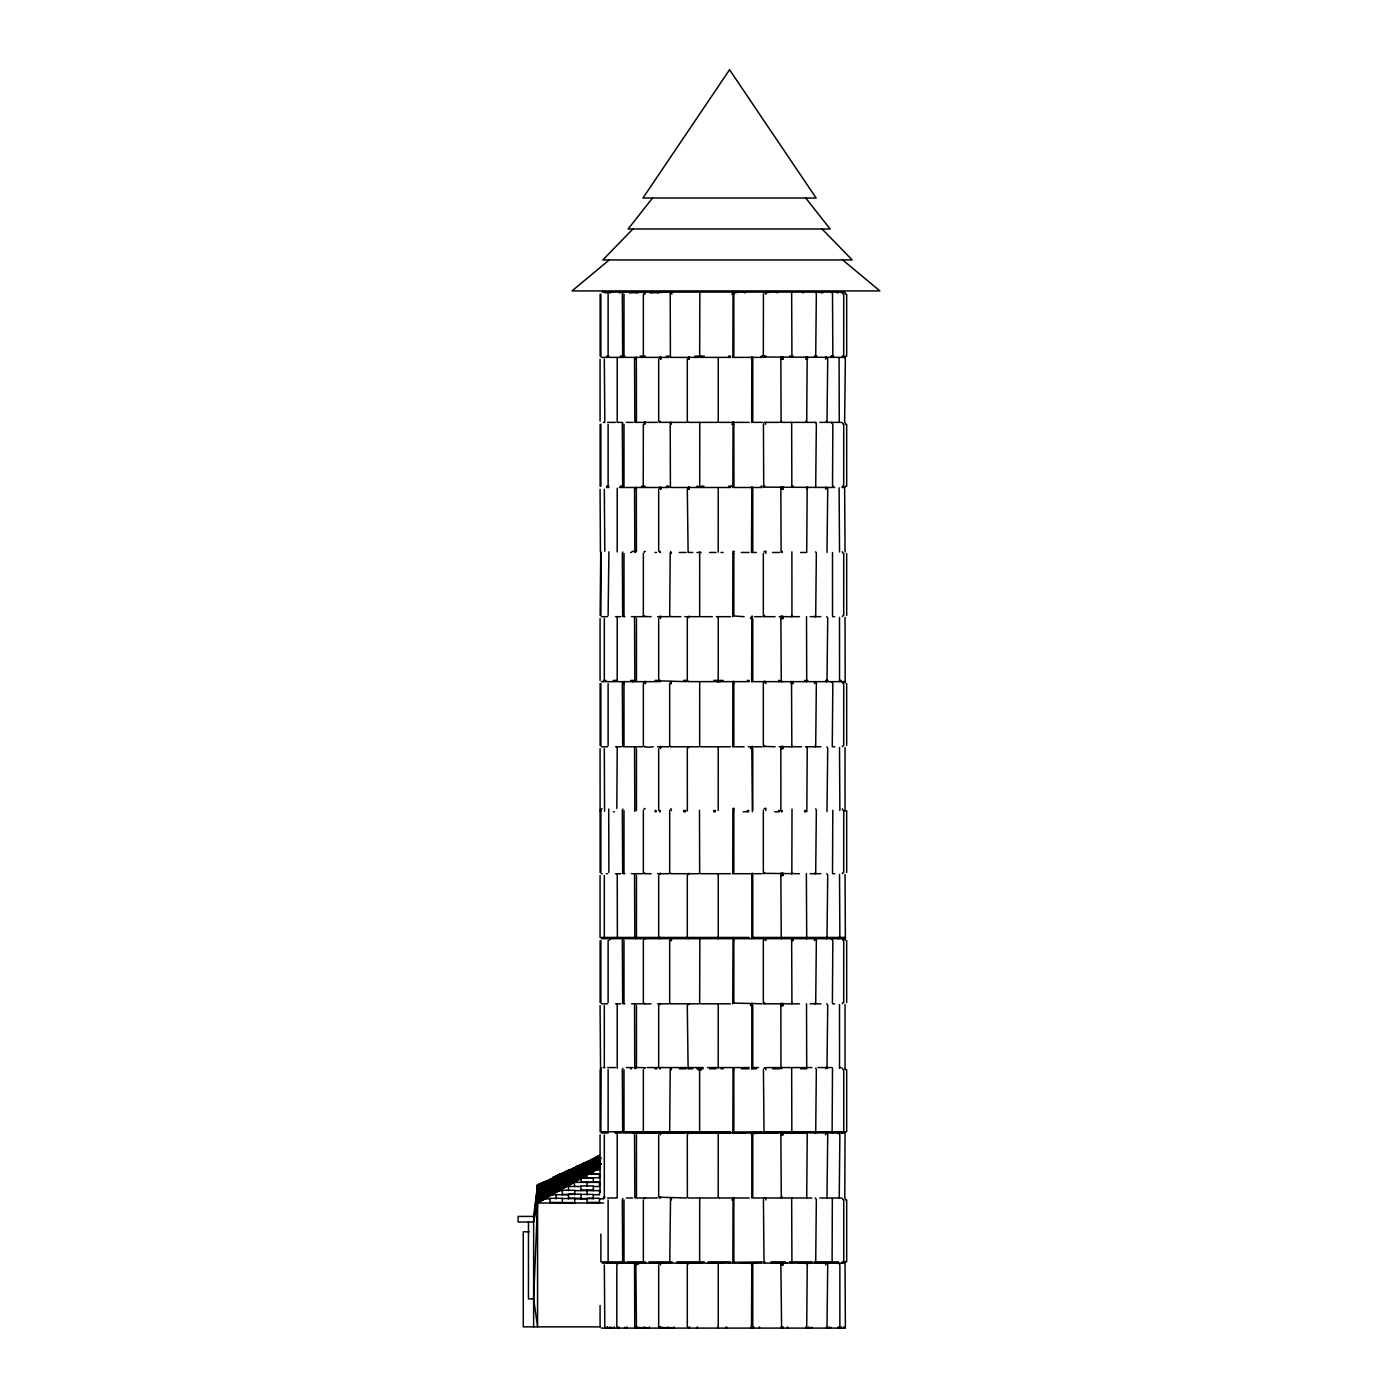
<?xml version="1.0" encoding="UTF-8"?>
<svg xmlns="http://www.w3.org/2000/svg" width="1398" height="1398" viewBox="0 0 1398 1398"><rect width="100%" height="100%" fill="white"/><g stroke="black" fill="none" stroke-linecap="round" stroke-linejoin="round"><path stroke-width="1.5" d="M581.393 1175.858C563.01 1184.089 582.512 1180.244 581.393 1176.854L588.715 1173.237M582.686 1166.963C586.356 1180.803 546.111 1187.409 581.131 1173.272C581.795 1172.433 571.869 1175.875 574.036 1180.698M533.634 1326.859L533.634 1216.417L537.566 1202.996L588.96 1167.907L588.715 1170.58L581.131 1174.285L581.393 1178.252L587.108 1178.252L587.108 1174.687L588.715 1173.778L599.497 1173.778L599.497 1177.902M599.497 1174.128L588.715 1174.128L588.436 1171.681L599.602 1166.351L595.95 1168.169M588.436 1170.021L588.715 1171.227L581.131 1174.635L581.393 1175.508M580.921 1186.5L566.784 1186.5L566.784 1183.547L588.715 1172.555L588.436 1169.672L595.74 1165.373M595.95 1168.833L596.02 1170.004L588.715 1173.569M589.222 1167.068L596.212 1162.42L595.95 1165.478L599.672 1163.783M596.02 1168.606L596.02 1167.26L588.715 1170.877M596.02 1166.596L596.02 1165.6M588.436 1168.99L596.02 1165.25L595.95 1163.992L588.96 1167.907L595.95 1163.992M765.405 424.31L765.947 422.213M782.863 1264.928L782.863 1262.831A2.08 2.08 0 0 0 781.395 1263.443M782.863 1134.809L782.863 1132.73A2.08 2.08 0 0 0 781.395 1133.324M782.863 1005.634L782.863 1003.537A2.08 2.08 0 0 0 781.395 1004.148M782.863 875.515L782.863 873.418M782.863 748.594L782.863 746.497A2.08 2.08 0 0 0 781.395 747.109M782.863 618.493L782.863 616.396A2.08 2.08 0 0 0 781.395 616.99M782.863 489.3L783.002 487.203M782.863 359.199L783.002 357.084M732.867 745.868L733.041 746.777L744.138 746.777M732.867 872.789L733.041 873.715L762.137 873.715M732.867 1132.083L762.137 1131.768M732.867 615.906L744.138 616.675M732.867 1003.048L762.137 1003.816M732.867 1262.342L762.137 1261.87M699.489 810.263L699.664 873.61M718.24 357.521L718.24 422.266M718.24 487.622L718.222 552.227M718.24 873.698L718.24 938.687L718.222 937.621M718.24 616.658L718.24 681.665M718.24 1003.799L718.222 1068.544M718.24 1263.11L718.24 1328.1L718.222 1326.859M552.437 1188.615L544.696 1193.822L552.367 1190.082M544.766 1191.673L544.993 1193.298L537.566 1196.915L552.49 1187.898L552.227 1186.972M545.063 1190.799L544.818 1189.156L545.08 1190.082M545.115 1188.65L544.87 1187.374L552.734 1183.529M545.01 1182.009L537.286 1185.032L537.566 1186.308L552.979 1179.161L552.769 1177.518L560.528 1173.743L553.049 1178.077M545.29 1182.184L544.94 1184.525L552.594 1180.821L552.647 1179.702M537.286 1185.032L545.307 1181.31M718.24 746.654L718.222 810.525M718.24 1132.782L718.222 1197.736L719.376 1197.981M537.112 1198.103L537.566 1185.242L599.497 1155.762L591.459 1160.462M603.621 1202.996L537.566 1202.996L533.634 1222.009L518.099 1222.009L518.099 1216.417L533.634 1216.417L537.566 1185.242L537.566 1326.859L533.634 1298.899L537.566 1202.996L599.497 1168.029M807.188 357.102L806.716 422.266M807.188 487.203L806.716 552.385M806.192 746.567L807.24 748.594L806.821 811.609M806.192 1132.782L807.24 1134.809L806.716 1197.894M806.192 1262.901L807.24 1264.928L806.716 1328.013M815.646 808.865L816.205 809.722A1.887 1.415 -90 0 1 816.345 810.525L815.698 873.61M815.244 938.705L816.205 939.84A1.887 1.415 -90 0 1 816.345 940.644L815.698 1003.729M591.913 1172.31L559.584 1187.269L559.357 1186.343C560.546 1188.51 551.022 1193.543 552.088 1189.523L552.332 1190.449L552.874 1181.013L560.511 1177.326L560.283 1176.347M552.594 1186.081L552.367 1184.788L560.109 1181.712M552.385 1184.421L544.853 1188.09M560.441 1178.025L552.525 1181.887L552.437 1183.337L560.388 1178.759M552.717 1178.601L552.926 1180.262L575.819 1168.99M568.532 1194.748L552.175 1194.748L552.053 1190.257M552.769 1177.518L552.839 1180.506L544.975 1183.791M751.809 1197.23L751.809 1134.005M608.13 1069.557L608.113 1131.768M826.987 1197.894L827.721 1134.809A1.887 1.59 -90 0 0 827.564 1134.005L826.48 1132.869M845.58 356.141L845.039 357.119M845.58 486.242L845.039 487.238M845.58 1131.768L845.039 1132.747M845.58 1261.87L845.178 1262.744M843.204 356.141L842.295 357.276M832.509 552.455L832.526 616.186M831.88 681.944L832.841 683.605L832.264 746.532M843.204 615.435L842.295 616.588M843.204 745.553L842.295 746.689M843.204 872.474L842.295 873.61M843.204 1002.576L842.295 1003.729M843.204 1131.768L842.295 1132.904M843.204 1261.87L842.295 1263.023M844.392 357.521L845.371 359.199L844.619 422.196M845.056 551.983L844.637 487.815M845.056 811.294L845.039 747.546M839.097 357.696L839.254 422.109M839.534 551.983L839.097 487.815M838.573 1263.11L839.866 1264.928L839.866 1326.859L838.905 1328.013M566.644 1182.096L566.854 1183.04L559.654 1186.535L559.532 1184.49L566.889 1180.209M559.847 1182.498L559.899 1183.931L552.507 1187.531M560.004 1182.83L559.829 1181.153M560.528 1173.743L560.249 1176.766L552.612 1180.454L552.857 1181.38L537.286 1187.863L545.22 1184.718L544.87 1198.872L549.956 1198.872M552.734 1178.252L568.217 1170.371L560.493 1174.128L560.318 1175.963M560.755 1174.67L562.346 1173.202M534.088 1217.693L537.566 1185.242M750.429 618.493L751.809 616.535M750.429 748.594L751.809 746.654M750.429 1005.634L751.809 1003.677M751.163 1133.761L751.809 1132.869M780.8 359.199L781.29 358.133M780.8 489.3L781.29 488.251M780.8 618.493L781.866 617.007M780.8 748.594L782.216 746.934M780.8 875.515L781.866 874.03M780.8 1005.634L781.866 1004.148M780.8 1264.928L781.552 1263.652M669.712 810.263L669.677 872.474L670.638 873.453M566.837 1180.611L567.378 1179.248M582.791 1168.221L574.962 1172.031C576.448 1175.561 565.963 1180.856 567.466 1176.033L575.294 1172.206L575.172 1170.895L575.364 1171.821M567.833 1175.84L567.658 1174.53L575.574 1170.685L575.714 1168.763L583.228 1165.46M568.025 1174.337L568.217 1170.371M566.784 1183.547L568.182 1173.184L560.546 1176.906L559.48 1190.624L562.346 1190.624M589.135 1166.229L574.368 1175.159L581.725 1170.877L581.795 1172.24L544.801 1190.24L545.045 1191.882L537.514 1195.395L552.123 1188.789M583.98 1163.398L575.959 1166.596L575.941 1168.711M567.099 1179.667L574.438 1176.871L575.085 1173.376L582.582 1169.008M751.809 1262.988L756.895 1262.813M699.629 1068.334L699.629 1132.834M845.423 357.381L764.147 357.014M831.758 487.483L764.147 487.133M775.069 746.777L764.147 746.427M799.481 873.715L764.147 873.348M764.147 1132.642L831.758 1133.009M582.616 1167.278L582.809 1166.491C609.423 1153.315 562.94 1179.755 590.218 1162.891M583.578 1164.988L583.7 1162.839M582.092 1171.035L582.232 1170.143M587.108 1162.874L584.049 1162.874L583.158 1166.718L575.592 1170.231M751.809 874.711L751.792 938.687M699.682 551.826L699.664 616.588M699.682 681.944L699.664 746.689M751.809 357.241L751.495 359.199M751.809 487.36L751.495 489.3M763.43 293.929L763.325 356.141L765.265 357.119M763.43 424.031L763.727 486.731M763.43 1069.557L764.024 1132.38M763.43 1199.659L764.024 1262.499M731.766 294.209L733.024 293.143M731.766 424.31L733.024 423.262M731.766 1199.938L733.024 1198.89M589.012 1166.631L589.292 1165.792C600.511 1160.952 598.956 1158.138 589.834 1165.495M589.554 1164.936L596.963 1160.637M590.742 1162.682L591.197 1161.301M591.197 1159.903L599.218 1155.307L599.13 1156.74M588.715 1170.213L590.638 1161.581M582.966 1167.522L575.452 1171.017L582.914 1167.4L583.316 1165.058L591.057 1161.721L591.791 1159.431L593.311 1159.431M699.716 1198.121L699.629 1262.953M751.809 1004.83L751.792 1068.788M782.024 1067.565L781.657 1068.439M782.688 1328.083L781.29 1326.859L781.657 1327.733M733.041 422.371L732.867 487.483L762.137 487.483M733.041 681.665L734.037 681.508M733.041 1067.88L732.867 1133.009L762.137 1133.009M568.549 1170.248L568.182 1172.695L598.746 1157.631M596.02 1164.097L599.008 1155.814M726.995 1327.331L726.121 1328.083L725.981 1326.859M699.839 292.165L699.664 357.276M699.786 422.371L699.699 487.448M699.839 938.617L699.664 1003.729M601.157 552.455L600.878 615.435M601.157 1068.771L600.878 1131.768M792.561 940.644L793.033 938.705M609.318 940.103L610.192 939.159M764.129 357.206L764.566 356.141M764.129 487.325L764.566 486.242M764.129 746.619L764.566 745.553M764.129 873.54L764.566 872.474M733.041 292.252L732.867 357.381L762.137 357.381M733.041 938.705L732.744 1003.799M733.041 1197.999L732.867 1263.11L762.137 1263.11M845.178 681.036L845.039 617.427M688.41 357.364L689.511 357.084M688.41 487.483L688.707 489.3M688.41 873.698L689.511 873.418M688.218 1003.799L689.511 1003.519M688.41 1132.992L713.801 1132.712M688.218 1263.11L701.656 1262.813M600.721 552.018L600.126 615.435M600.546 809.25L600.424 811.417M601.157 1068.002L600.126 1069.837L600.126 1131.768M729.441 69.9L642.958 198.027L816.135 198.027L729.669 69.9M617.234 358.133L617.2 421.881M617.234 488.251L617.2 551.983M617.234 617.427L617.2 681.176M617.234 747.546L616.815 808.394M617.234 874.466L617.374 938.338M617.234 1004.585L617.2 1068.317M617.234 1133.761L617.2 1197.509M781.604 1327.943L780.853 1262.831L787.231 1262.813M832.526 487.011L832.841 424.31L831.024 422.283M832.526 873.226L832.806 810.263M652.516 198.027L628.139 228.992L830.132 228.992L805.755 198.027M657.637 292.916L658.895 292.112M831.111 1327.331L829.765 1328.065M845.056 1068.317L845.039 1004.585M839.534 681.176L839.516 617.427M839.534 1068.317L839.516 1004.585M762.434 422.371L751.792 422.353M779.542 681.665L751.792 681.647M644.478 294.209L645.404 293.667M644.478 424.31L645.404 423.769M608.707 809.04L608.881 872.474M670.76 551.563L671.477 553.503M688.498 616.518L689.511 616.378M670.219 293.143L670.393 357.014M670.219 423.262L670.393 487.133M670.219 552.455L669.677 615.435L670.638 616.413M670.219 1068.771L669.677 1131.768L670.9 1132.834M632.91 228.992L602.818 259.958L852.186 259.958L822.094 228.992M832.404 1003.449L832.841 940.644L831.024 938.617M791.932 357.276L791.652 292.252M791.932 616.588L791.897 551.826M791.932 1003.729L791.652 938.705M791.932 1263.023L791.652 1197.999M608.916 551.826L608.113 615.435M781.29 1133.761L782.216 1133.149M609.196 259.958L572.027 290.924L879.901 290.924L842.732 259.958M670.516 1198.663L669.764 1262.202L670.673 1263.11L698.511 1263.11M670.883 808.498L671.477 810.525M670.883 1067.792L671.477 1069.837M806.716 681.56L806.524 616.658M806.716 938.6L806.366 873.575M806.716 1068.701L806.524 1003.799M844.794 1197.736L845.039 1133.761M609.912 292.916L611.695 292.165M839.254 1197.736L839.866 1134.809L837.944 1132.782M826.987 811.679L827.721 748.594A1.887 1.59 -90 0 0 827.564 747.79L826.934 746.934M601.909 808.708L600.878 810.525L600.878 872.474M688.34 357.696L687.292 359.199L687.292 421.13L688.253 422.353M688.34 487.815L687.292 489.3L688.113 552.227M812.186 1327.331L809.215 1328.083M791.845 487.448L791.652 422.371M781.447 552.437L782.024 551.231L782.076 552.472M791.845 746.742L791.53 681.577M781.447 811.731L782.024 810.525L782.076 811.766M791.845 873.663L792.002 809.04M590.498 1167.767L598.886 1162.192L596.02 1162.891M791.845 1132.957L791.652 1067.88M636.37 292.916L638.869 292.112M670.516 292.916L673.242 292.112M618.073 1263.25L616.815 1264.928L616.815 1326.859L618.231 1328.065M815.698 357.276L816.345 294.209A1.887 1.415 -90 0 0 816.205 293.405L815.244 292.252M815.698 487.395L816.345 424.31A1.887 1.415 -90 0 0 816.205 423.507L815.244 422.371M815.698 616.588L816.345 553.503A1.887 1.415 -90 0 0 816.205 552.699L815.646 551.826M815.698 746.689L816.345 683.605A1.887 1.415 -90 0 0 816.205 682.801L815.244 681.665M815.698 1132.904L816.345 1069.837A1.887 1.415 -90 0 0 816.205 1069.016L815.646 1068.159M815.698 1263.023L816.345 1199.938A1.887 1.415 -90 0 0 816.205 1199.135L815.244 1197.999M619.349 292.916L622.145 292.112M832.107 1132.834L832.509 1068.771M832.107 1262.953L832.334 1198.663M671.11 292.095L671.879 294.209M671.005 422.231L671.477 424.31M671.879 681.508L670.656 681.787L671.477 683.605M577.304 1180.559L559.48 1190.065M671.11 1197.841L671.477 1199.938M775.069 616.675L763.902 616.675L764.566 615.435M799.481 1003.816L763.902 1003.816L764.566 1002.576M831.758 1263.11L763.902 1263.11L764.566 1261.87M688.218 357.364L688.707 359.199M688.218 487.483L689.511 487.203M688.69 616.815L687.292 618.493L687.292 680.424L688.602 681.56M688.218 746.777L689.231 746.497M688.69 746.934L687.292 748.594L687.362 810.857M688.69 873.855L687.292 875.515L687.292 937.446L688.375 938.652M688.69 1003.956L687.292 1005.634L688.113 1068.544M688.69 1133.149L687.292 1134.809L687.362 1197.072L688.48 1197.981L717.122 1197.981M688.69 1263.25L687.292 1264.928L687.292 1326.859L689.144 1328.083M826.987 422.266L827.721 359.199A1.887 1.59 -90 0 0 827.564 358.377L826.48 357.241M826.987 552.385L827.721 489.3A1.887 1.59 -90 0 0 827.564 488.496L826.48 487.36M826.987 681.56L827.721 618.493A1.887 1.59 -90 0 0 827.564 617.689L826.707 616.658M826.987 938.6L827.721 875.515A1.887 1.59 -90 0 0 827.564 874.711L826.707 873.698M826.987 1068.701L827.721 1005.634A1.887 1.59 -90 0 0 827.564 1004.83L826.707 1003.799M826.987 1328.013L827.721 1264.928A1.887 1.59 -90 0 0 827.564 1264.124L826.48 1262.988M543.315 1199.746L537.566 1202.577M596.02 1164.254L599.672 1162.437M595.95 1164.814L599.672 1163.119M588.715 1169.217L581.69 1172.642M601.21 1164.324L595.74 1167.05L601.21 1163.695M599.672 1164.447L595.74 1165.705M599.672 1165.792L581.219 1172.887M574.089 1178.794L581.393 1175.176M596.02 1168.938L599.672 1167.138L588.715 1172.905L595.74 1168.728M596.02 1169.619L599.759 1167.749M559.2 1188.178L559.48 1189.051L551.895 1193.473L559.48 1189.733L559.2 1188.178L581.131 1177.308M573.827 1180.262L566.732 1184.316M559.2 1188.842L566.784 1185.102M574.089 1181.817L566.784 1185.434C567.291 1183.896 561.979 1189.593 559.48 1189.401M566.784 1186.098L572.446 1183.302M552.175 1193.682L544.888 1197.247M552.175 1194.346L544.87 1197.964M544.87 1198.313L537.566 1201.878M544.87 1198.645L548.103 1197.038M568.549 1170.545L573.18 1168.291M537.286 1185.749L553.031 1178.427M575.819 1167.382L583.787 1164.185M591.406 1160.34L599.06 1156.618L583.403 1164.045M553.014 1178.811L560.72 1175.071M568.287 1171.943L583.316 1164.447M598.466 1157.072L583.595 1163.293M537.286 1187.863L575.749 1167.767M545.255 1183.984L537.286 1187.164M547.107 1183.302L550.934 1181.432M590.917 1162.14L598.099 1157.963M567.763 1173.796L575.312 1170.126M544.905 1185.941L545.168 1186.85L537.566 1190.554L537.286 1189.279L545.203 1185.417M597.785 1159.903L600.843 1158.418M537.286 1189.995L560.039 1178.933M567.553 1175.281L575.032 1171.646M597.418 1160.759L600.563 1159.239M545.185 1186.5L552.769 1182.795M560.353 1179.126L567.605 1174.897M582.686 1168.606L589.694 1164.517M600.284 1160.06L596.789 1161.074M567.78 1176.207L560.004 1179.3M582.127 1169.27L574.805 1172.817L574.997 1173.778M552.402 1184.071L552.647 1184.98L537.566 1191.97L545.098 1187.461M574.735 1173.237L567.466 1176.033M589.694 1165.915L582.215 1168.868M596.684 1162.524L599.829 1160.987M560.214 1180.611L567.413 1176.417M537.514 1191.847L545.08 1188.178M567.256 1177.553L574.595 1173.988M552.664 1184.63L567.571 1177.728L567.361 1176.819M582.284 1170.248L596.055 1163.748M545.08 1190.432L537.286 1193.525L545.115 1188.999M552.315 1185.521L559.759 1181.904M582.04 1170.912L589.152 1167.592M545.098 1189.366L552.612 1185.714L552.367 1184.788M567.466 1178.497L559.794 1181.537M545.098 1189.715L537.286 1192.826M552.542 1185.958L574.718 1175.316M588.873 1168.431L581.62 1171.279M537.286 1193.525L544.801 1189.873M574.578 1176.102L552.507 1186.325M537.514 1195.395L552.525 1187.164M552.402 1188.16L559.777 1184.578M552.472 1188.265L567.064 1181.52M574.141 1178.427L567.011 1181.904L566.784 1180.96L566.592 1182.481L559.392 1185.976M552.07 1189.89L559.689 1186.168L559.462 1185.242M566.906 1182.656L588.715 1171.891L588.436 1171M552.28 1191.533L544.958 1195.098L544.696 1194.189C546.024 1196.373 536.832 1200.865 537.286 1197.771L544.975 1194.014M552.018 1190.624L559.619 1186.902M552.315 1190.816L544.975 1194.381L544.713 1193.473M537.286 1198.488L544.958 1194.731M559.515 1188.02L561.559 1187.024M552.262 1191.9L559.584 1188.335M544.94 1195.814L552.227 1192.267M537.566 1199.746L544.923 1196.164M552.21 1192.634L555.653 1190.956M544.905 1196.531L552.193 1193.001M537.566 1200.463L544.905 1196.88M537.566 1201.162L544.888 1197.614M567.85 1173.079L575.714 1169.969M567.972 1173.306L575.557 1169.619M590.568 1162.35L583.263 1166.316L590.69 1162.577M598.117 1159.117L601.105 1157.666M560.476 1177.693L567.815 1173.446M597.925 1159.554L590.55 1162.996M560.353 1178.322L567.92 1174.652L560.388 1177.92M597.558 1160.445L590.061 1163.398M607.693 292.916L611.048 292.112M605.159 292.916L608.672 292.112M671.285 681.944L669.677 683.605L669.677 745.553L670.638 746.532M842.295 487.395L843.204 486.242L842.295 486.242M838.905 938.6L839.866 937.446L839.516 874.466M781.377 422.353L781.29 421.13L781.29 422.371L815.873 422.371M781.377 681.647L781.29 680.424L781.29 681.665L839.062 681.665M781.377 1068.788L781.29 1067.565L811.854 1067.565M671.722 938.827L669.677 940.644L669.677 1002.576L670.638 1003.554M765.056 292.916L770.473 292.112M831.758 357.329L832.841 356.141L832.509 293.143M844.252 938.652L845.371 937.446L845.039 874.466M844.252 1328.065L845.371 1326.859L845.039 1263.879M636.614 1264.386L638.869 1263.879M733.705 292.916L739.961 292.112M629.31 292.916L645.492 292.112A2.08 1.748 -90 0 0 644.076 292.916L644.059 292.916A2.114 1.45 -90 0 1 645.212 292.095M650.07 292.916L668.017 292.112M636.265 1132.712L657.13 1132.712M636.457 1326.859L635.828 1262.883L637.803 1262.813M602.189 292.112L844.584 292.095M765.947 294.209L765.405 292.112A2.08 2.062 -90 0 0 763.937 292.706M606.487 356.141L607.536 356.141M607.833 356.141L608.881 356.141M620.223 356.141L623.001 356.141M624.923 356.141L623.421 356.141L623.473 357.381L643.534 357.381M640.162 356.141L643.534 356.141M644.985 356.141L644.635 357.381L669.065 357.381M666.427 356.141L669.065 356.141M694.963 356.141L700.975 356.141M701.237 356.141L704.277 356.141M728.498 356.141L730.525 356.141M761.001 356.141L766.209 356.141M789.503 356.141L793.12 356.141M814.335 356.141L816.834 356.141M831.111 356.141L833.575 356.141M842.295 356.141L843.344 356.141M843.693 356.141L843.745 294.209M641.734 357.084L645.684 357.084M697.602 357.084L701.656 357.084M601.35 357.381L608.881 357.381M609.371 357.381L623.001 357.381M698.511 357.381L670.743 357.381M700.73 357.381L730.525 357.381M780.853 359.199L783.002 359.199M604.81 421.13L604.32 359.199M805.912 421.13L806.401 422.371M603.22 422.371L604.81 422.371M607.623 422.371L615.452 422.371M617.339 422.371L622.093 422.371M626.339 422.371L633.154 422.371M635.443 422.371L657.864 422.371M659.978 422.353L660.118 421.13L659.961 422.353L686.523 422.371M717.122 422.371L688.48 422.371M719.376 422.371L749.171 422.371M766.454 422.371L779.542 422.371M819.892 422.371L839.062 422.371M839.464 422.371L841.107 422.371M606.487 486.242L607.536 486.242M607.833 486.242L608.881 486.242M620.223 486.242L621.306 486.242M621.726 486.242L623.001 486.242M641.577 486.242L643.237 486.242L643.342 424.31M644.985 486.242L644.635 487.483L669.065 487.483M666.427 486.242L667.44 486.242M667.72 486.242L668.803 486.242M696.955 486.242L697.899 486.242M701.534 486.242L702.478 486.242M702.827 486.242L703.893 486.242M728.498 486.242L730.123 486.242M730.403 486.242L733.95 486.242L733.845 424.31M761.001 486.242L762.137 486.242M764.776 486.242L763.902 487.483M791.687 486.242L793.12 486.242M832.631 486.242L833.575 486.242M843.693 486.242L843.745 424.31M697.602 487.203L701.656 487.203M806.366 487.36L807.24 489.3L807.747 487.36M606.487 487.483L608.881 487.483M619.436 487.483L623.001 487.483M623.421 487.483L643.534 487.483M700.975 487.483L670.743 487.483M701.237 487.483L730.525 487.483M832.631 487.483L834.658 487.483M842.295 487.483L843.885 487.483M780.853 489.3L783.002 489.3M604.81 551.231L604.32 489.3M632.071 551.389L636.422 551.389L636.335 487.203L636.265 489.3M732.867 551.563L732.849 551.459A2.097 2.062 -90 0 1 733.723 551.389L734.037 551.389M763.937 552.018A2.08 2.062 -90 0 1 765.405 551.389L765.947 551.389M630.603 552.472L631.546 552.472M635.531 552.472L635.566 551.231M655.015 552.472L656.553 552.472M659.961 552.437L660.206 551.231L660.083 552.472M679.306 552.472L685.999 552.472M692.726 552.472L688.375 552.437M696.92 552.472L701.097 552.472M709.485 552.472L715.968 552.472M720.966 552.472L723.168 552.472M741.289 552.472L749.083 552.472M756.37 552.472L751.495 552.472L751.809 488.496M772.517 552.472L779.542 552.472M800.53 552.472L806.401 552.472M765.947 553.503L765.405 551.406M843.693 615.435L843.745 553.503M752.474 616.378L752.613 616.378A2.097 2.097 0 0 0 751.67 616.535L751.53 616.396M781.272 681.403L780.853 616.396L783.002 616.378M601.35 616.675L607.536 616.675M615.504 616.675L620.922 616.675M624.923 616.675L623.421 616.675L623.473 615.435M631.459 616.675L642.573 616.675M644.635 616.675C646.68 615.435 636.562 616.623 651.136 616.675M657.584 616.675L669.065 616.675M680.861 616.675L670.743 616.675M684.898 616.675L698.511 616.675M700.73 616.675L712.351 616.675M716.388 616.675L730.525 616.675M754.675 616.675L762.137 616.675M779.193 616.675L799.481 616.675M810.089 616.675L820.906 616.675M832.631 616.675L834.658 616.675M780.853 618.493L783.002 618.493M603.429 680.424L606.12 680.424M613.198 680.424L614.386 680.424M614.718 680.424L616.675 680.424M630.603 680.424L634.849 680.424M655.015 680.424L658.458 680.424M659.978 680.424L660.206 681.665L660.048 680.424M683.587 680.424L686.523 680.424M713.662 680.424L723.168 680.424M747.336 680.424L749.171 680.424M778.564 680.424L779.542 680.424M804.636 680.424L807.834 680.424M825.921 680.424L827.913 680.424M839.464 680.424L841.107 680.424M632.071 681.508L636.422 681.508M688.166 681.612L749.171 681.665M716.44 681.508L720.477 681.508M763.588 683.605L763.588 681.525L765.947 681.508M778.581 681.508L782.793 681.508M792.561 683.605L792.841 681.508L792.841 683.605M601.315 681.665L616.675 681.665M617.392 681.665L634.01 681.665M635.443 681.665L658.458 681.665M659.978 681.647L659.349 680.896L686.523 681.665M839.464 681.665L845.475 681.665M765.947 683.605L765.405 681.525A2.08 2.062 -90 0 0 763.937 682.119M843.693 745.553L843.745 683.605M752.474 746.497L752.613 746.497A2.097 2.097 0 0 0 751.67 746.654L751.705 747.318M780.87 810.857L780.853 746.497L783.002 746.497M601.35 746.777L607.536 746.777M615.504 746.777L621.306 746.777M642.573 746.777L623.421 746.777L623.473 745.553M644.635 746.777C642.591 745.309 646.138 748.262 653.285 746.777M657.584 746.777L669.065 746.777M698.511 746.777L670.743 746.777M700.73 746.777L730.525 746.777M748.349 746.777L762.137 746.777M779.193 746.777L801.613 746.777M805.842 746.777L820.906 746.777M832.631 746.777L834.658 746.777M780.853 748.594L783.002 748.594M732.867 808.708L732.867 808.586A2.097 2.062 -90 0 1 733.723 808.428L734.037 808.428M763.937 809.04A2.08 2.062 -90 0 1 765.405 808.428L765.947 808.428M655.015 810.525L656.221 810.525M683.587 810.525L685.736 810.525M713.662 810.525L715.339 810.525M747.336 810.525L748.716 810.525M765.947 810.525L765.405 808.446M778.564 810.525L779.455 810.525M804.636 810.525L805.615 810.525M613.373 811.766L614.386 811.766M655.015 811.766L656.221 811.766M659.961 811.731L660.206 810.525L660.083 811.766M683.587 811.766L685.736 811.766M713.662 811.766L715.339 811.766M743.317 811.766L748.716 811.766M752.351 811.766L751.809 747.79M774.527 811.766L779.455 811.766M804.636 811.766L805.825 811.766M843.693 872.474L843.745 810.525M752.474 873.418L752.613 873.418A2.097 2.097 0 0 0 751.67 873.575L751.617 873.575M783.002 873.418L780.853 873.418A2.08 1.048 89.2 0 1 781.499 873.872L781.499 873.855M601.35 873.715L602.241 873.715M606.365 873.715L607.536 873.715M615.504 873.715L620.922 873.715M624.923 873.715L623.421 873.715L623.473 872.474M631.459 873.715L642.573 873.715M644.635 873.715C646.61 872.492 637.628 873.802 651.136 873.715M657.584 873.715L669.065 873.715M698.511 873.715L670.743 873.715M700.73 873.715L730.525 873.715M810.089 873.715L820.906 873.715M832.631 873.715L834.658 873.715M780.853 875.515L783.002 875.515M601.315 937.446L634.849 937.446M635.443 937.446L658.458 937.446M659.978 937.446L749.171 937.446M751.635 937.446L779.542 937.446M845.493 937.446L781.29 937.446L781.29 938.687L782.024 937.446M601.315 938.687L845.475 938.687M765.947 940.644L765.405 938.547A2.08 2.062 -90 0 0 763.937 939.159M843.693 1002.576L843.745 940.644M752.474 1003.519L752.613 1003.519A2.097 2.097 0 0 0 751.67 1003.677L751.53 1003.537M780.958 1068.037L780.853 1003.537L783.002 1003.519M601.35 1003.816L607.536 1003.816M615.504 1003.816L620.922 1003.816M624.923 1003.816L623.421 1003.816L623.473 1002.576M631.459 1003.816L642.573 1003.816M644.635 1003.816C646.051 1002.401 637.61 1004.393 651.136 1003.816M657.584 1003.816L669.065 1003.816M698.511 1003.816L670.743 1003.816M700.73 1003.816L730.525 1003.816M810.089 1003.816L820.906 1003.816M832.631 1003.816L834.658 1003.816M780.853 1005.634L783.002 1005.634M603.22 1067.565L604.81 1067.565M607.623 1067.565L615.452 1067.565M626.339 1067.565L633.154 1067.565M635.443 1067.565L643.185 1067.565M647.117 1067.565L657.864 1067.565M659.978 1067.565L686.523 1067.565M688.48 1067.565L703.194 1067.565M707.388 1067.565L717.122 1067.565M719.376 1067.565L749.171 1067.565M751.635 1067.565L758.398 1067.565M763.937 1068.334A2.08 2.062 -90 0 1 765.405 1067.723L765.947 1067.723M766.454 1067.565L779.542 1067.565M817.882 1067.565L832.247 1067.565M839.464 1067.565L841.107 1067.565M630.603 1068.806L631.546 1068.806M635.443 1068.806L635.566 1067.565M655.015 1068.806L656.885 1068.806M659.961 1068.754L660.206 1067.565L660.083 1068.788M679.306 1068.806L685.999 1068.806M688.166 1068.754L692.726 1068.806M696.92 1068.806L703.194 1068.806M709.485 1068.806L715.968 1068.806M720.966 1068.806L723.168 1068.806M741.289 1068.806L748.979 1068.806M756.37 1068.806L751.635 1068.806M772.517 1068.806L779.542 1068.806M800.53 1068.806L805.999 1068.806M825.921 1068.806L826.515 1067.565M698.074 1069.837L701.359 1069.837M765.947 1069.837L765.405 1067.74M601.35 1131.768L643.534 1131.768M730.525 1131.768L644.6 1131.768L644.635 1133.009L669.065 1133.009M845.423 1131.768L763.902 1131.768L763.902 1133.009M614.998 1132.712L615.906 1132.73M632.91 1132.73L633.906 1132.73M660.835 1132.712A2.08 1.555 -90 0 0 659.594 1133.533L659.611 1133.533A2.114 1.188 -90 0 1 660.538 1132.712L684.356 1132.73M715.164 1132.73L720.686 1132.73M721.246 1132.712L745.239 1132.712M778.634 1132.712L751.705 1133.533M781.272 1197.736L780.853 1132.73L804.13 1132.712M826.847 1132.712L825.641 1132.712L825.711 1134.809M837.28 1132.712L838.975 1132.712M601.35 1133.009L608.165 1133.009M615.504 1133.009L621.306 1133.009M642.905 1133.009L623.421 1133.009L623.473 1131.768M698.511 1133.009L670.743 1133.009M700.73 1133.009L730.525 1133.009M832.631 1133.009L843.885 1133.009M780.853 1134.809L783.002 1134.809M584.049 1163.119L587.108 1163.119M579.384 1166.561L576.308 1166.561L574.875 1172.433M596.02 1170.004L599.497 1170.004L599.497 1167.47M587.108 1177.902L599.497 1177.675M593.311 1178.13L581.393 1178.13L580.921 1182.376M593.311 1181.799L599.497 1181.799L599.497 1186.5L593.311 1186.5M574.089 1182.254L574.718 1186.5M580.921 1182.254L593.311 1182.254M599.497 1182.376L574.089 1182.376L574.089 1181.153M580.921 1190.048L593.311 1190.048M574.718 1190.624L599.497 1190.624M562.346 1194.399L574.718 1194.399M580.921 1194.399L593.311 1194.399L593.311 1198.872M593.311 1194.748L599.497 1194.748L599.497 1190.048M603.849 1196.758L604.81 1196.758M659.978 1196.758L660.206 1197.981L660.048 1196.758M603.22 1197.981L604.81 1197.981M607.623 1197.981L616.675 1197.981M626.339 1197.981L632.717 1197.981M635.443 1197.981L657.549 1197.981M659.961 1197.946L659.349 1197.23L686.523 1197.981M719.655 1197.981L749.171 1197.981M811.854 1197.981L751.792 1197.981M819.892 1197.981L839.062 1197.981M839.464 1197.981L841.107 1197.981M568.532 1198.296L580.921 1198.296M562.346 1198.523L574.718 1198.523M580.921 1198.523L593.311 1198.523M574.718 1198.872L587.108 1198.872M599.497 1198.872L603.621 1198.872M765.947 1199.938L765.405 1197.841A2.08 2.062 -90 0 0 763.937 1198.453M549.956 1202.42L574.718 1202.647M587.108 1202.42L599.497 1202.42M529.493 1231.795L523.271 1231.795L523.271 1326.859L600.214 1326.859M602.119 1261.87L624.923 1261.87M627.09 1261.87L643.534 1261.87M644.985 1261.87L644.635 1263.11L669.065 1263.11M648.987 1261.87L672.123 1261.87M676.842 1261.87L704.277 1261.87M708.314 1261.87L730.525 1261.87M764.776 1261.87L763.902 1263.11M770.945 1261.87L785.379 1261.87M789.503 1261.87L812.221 1261.87M814.335 1261.87L838.416 1261.87M842.295 1261.87L845.423 1261.87M606.417 1262.831L612.114 1262.813M613.967 1262.831L615.906 1262.813M618.213 1262.831L632.595 1262.813M639.76 1262.813L645.684 1262.813M649.616 1262.813L657.584 1262.813M660.835 1262.813A2.08 1.555 -90 0 0 659.594 1263.652L659.611 1263.652A2.114 1.188 -90 0 1 660.538 1262.813L671.285 1262.813M677.611 1262.813L686.016 1262.813M707.72 1262.813L715.409 1262.813M720.686 1262.831L723.115 1262.813M729.144 1262.813L733.164 1262.813M741.202 1262.813L748.262 1262.813M771.853 1262.813L778.634 1262.813M797.804 1262.813L805.213 1262.831M805.825 1262.813L811.277 1262.813M815.279 1262.813L826.882 1262.831M827.162 1262.813L838.223 1262.813M602.119 1263.11L608.881 1263.11M609.371 1263.11L621.726 1263.11M642.905 1263.11L623.421 1263.11L623.473 1261.87M700.73 1263.11L730.525 1263.11M832.631 1263.11L843.885 1263.11M780.853 1264.928L783.002 1264.928M533.634 1298.899L528.461 1298.899L528.461 1222.009M604.81 1326.859L604.32 1264.928M614.386 1326.859L614.019 1328.1M659.978 1326.859L660.206 1328.1L660.048 1326.859M805.912 1326.859L806.401 1328.1M601.315 1328.1L845.493 1328.1M672.071 1328.083L660.625 1327.331M647.589 1328.083L636.859 1327.331M818.337 292.112L822.775 292.916M751.477 1328.083L751.809 1264.124M732.744 357.364L733.041 356.141M732.744 487.483L733.041 486.242M732.744 616.658L732.867 552.699M732.744 746.777L732.849 681.577M732.744 873.698L732.867 809.722M732.744 1132.992L733.041 1131.768M732.744 1263.11L733.041 1261.87M753.277 1328.083L750.674 1327.331M644.635 357.381C642.643 355.756 645.404 358.674 644.758 356.141M644.635 487.483C642.643 485.84 645.422 488.863 644.758 486.242M644.635 1133.009C642.643 1131.349 645.422 1134.39 644.758 1131.768M644.635 1263.11C642.661 1261.485 645.387 1264.456 644.758 1261.87M607.134 1328.083L604.652 1327.331M609.58 1328.083L607.082 1327.331M807.188 1262.813L807.45 1264.928M626.688 1328.083L624.714 1327.331M644.688 1328.083L643.342 1327.331M613.338 1328.065L611.59 1327.331M743.386 292.112L745.029 292.916M836.161 292.165L838.084 292.916M733.408 487.133L731.766 486.242M660.625 680.896L659.524 680.424M660.625 937.936L659.524 937.446M841.386 292.165L843.204 294.209M831.024 292.165L832.334 292.916M792.736 938.547L792.841 940.644M802.26 292.165L803.273 292.916M776.432 292.165L777.323 292.916M807.747 357.241L807.45 359.199L806.366 357.241M841.98 681.787L843.204 683.605M609.79 1262.744L609.213 1261.87M842.243 422.65L843.204 424.31M842.243 551.826L843.204 553.503M842.243 808.865L843.204 810.525M842.243 938.967L843.204 940.644M842.243 1068.159L843.204 1069.837M842.243 1198.261L843.204 1199.938M781.237 938.215L780.853 873.418M600.424 552.105L600.074 489.3M600.546 1068.544L600.074 1005.634M763.692 1132.642L764.566 1133.009L764.566 1131.768M781.08 421.742L780.853 357.102A2.08 1.048 89.2 0 1 781.499 357.538L781.604 357.696M781.08 551.861L780.853 487.203A2.08 1.048 89.2 0 1 781.499 487.64L781.604 487.815M622.669 357.014L622.337 294.209A2.097 1.852 -90 0 1 622.896 292.724M622.669 487.133L622.337 424.31A2.097 1.852 -90 0 1 622.896 422.825M622.669 616.308L622.337 553.503A2.097 1.852 -90 0 1 622.896 552.018M622.669 746.427L622.337 683.605A2.097 1.852 -90 0 1 622.896 682.119M622.669 873.348L622.337 810.525A2.097 1.852 -90 0 1 622.896 809.04M622.669 1003.449L622.337 940.644A2.097 1.852 -90 0 1 622.896 939.159M622.669 1132.642L622.337 1069.837A2.097 1.852 -90 0 1 622.896 1068.334M622.669 1262.744L622.337 1199.938A2.097 1.852 -90 0 1 622.896 1198.453M634.849 422.004L634.552 359.199A2.097 1.678 -90 0 1 635.041 357.696M634.849 552.105L634.552 489.3A2.097 1.678 -90 0 1 635.041 487.815M634.849 681.298L634.552 618.493A2.097 1.678 -90 0 1 635.041 617.007M634.849 811.417L634.552 748.594A2.097 1.678 -90 0 1 635.041 747.109M634.849 938.338L634.552 875.515A2.097 1.678 -90 0 1 635.041 874.03M634.762 1068.317L634.552 1005.634A2.097 1.678 -90 0 1 635.041 1004.148M634.849 1197.632L634.552 1134.809A2.097 1.678 -90 0 1 635.041 1133.324M634.762 1327.611L634.552 1264.928A2.097 1.678 -90 0 1 635.041 1263.443M604.565 811.294L604.32 748.594M839.516 747.546L839.866 810.525M781.604 617.007L781.499 616.815A2.08 1.048 89.2 0 0 780.853 616.378M781.604 747.109L781.499 746.934A2.08 1.048 89.2 0 0 780.853 746.497M781.604 1004.148L781.499 1003.956A2.08 1.048 89.2 0 0 780.853 1003.519M781.499 1133.149L781.604 1133.324A2.08 1.048 89.2 0 0 780.853 1132.712M781.604 1263.443L781.499 1263.25A2.08 1.048 89.2 0 0 780.853 1262.813M764.129 939.159L763.588 940.644M595.74 1165.041L596.02 1165.932M596.02 1166.963L595.74 1166.404M588.436 1168.413L588.715 1169.549M588.436 1171.681L588.715 1172.555M573.827 1179.58L574.089 1180.471L566.732 1183.984M559.2 1189.506L559.48 1190.397L552.175 1194.014L551.895 1193.123M575.889 1167.033L576.098 1167.924M574.456 1174.757L574.648 1175.701M574.508 1176.487L574.281 1177.675M568.13 1171.122L568.339 1172.048M560.074 1178.566L560.318 1179.493M559.969 1179.685L552.717 1183.896L552.472 1182.97M559.497 1184.857L552.158 1188.44M552.507 1182.254L552.752 1183.162M545.028 1181.642L545.29 1182.551M545.272 1183.267L545.01 1182.359L545.255 1183.617M544.87 1187.374L545.133 1188.283M544.783 1190.589L537.514 1194.678M751.582 357.154L751.617 357.241A2.097 2.097 0 0 1 752.474 357.084L752.474 359.199M751.582 487.273L751.617 487.36A2.097 2.097 0 0 1 752.474 487.203L752.474 489.3M751.617 1262.988L751.652 1263.11A2.097 2.097 0 0 1 752.474 1262.813L752.474 1264.928M751.809 358.377L751.635 422.371M751.809 617.689L751.635 681.665M718.24 681.56L718.222 680.424M732.849 292.165L732.867 292.252A2.097 2.062 -90 0 1 733.723 292.095L733.723 294.209M732.867 422.371L732.867 422.493A2.097 2.062 -90 0 1 733.723 422.213L733.723 424.31M732.867 681.665L732.867 681.787A2.097 2.062 -90 0 1 733.723 681.508L733.723 683.605M732.867 1067.88L732.867 1068.002A2.097 2.062 -90 0 1 733.723 1067.723L733.723 1069.837M846.681 294.209L846.681 356.141M846.681 424.31L846.681 486.242M846.681 553.503L846.681 615.435M846.681 683.605L846.681 745.553M846.681 810.525L846.681 872.474M846.681 940.644L846.681 1002.576M846.681 1069.837L846.681 1131.768M846.681 1199.938L846.681 1261.87M843.868 937.446L843.868 938.687M843.745 1069.837L843.745 1131.768M843.745 1199.938L843.745 1261.87M843.868 1326.859L843.868 1328.1M841.736 1131.768L841.736 1133.009M841.404 1326.859L841.404 1328.1M838.311 937.446L838.311 938.687M838.311 1326.859L838.311 1328.1M831.391 356.141L831.391 357.381M831.391 1261.87L831.391 1263.11M829.224 1326.859L829.224 1328.1M826.515 421.13L826.515 422.371M826.515 680.424L826.515 681.665M826.515 937.446L826.515 938.687M826.515 1326.859L826.515 1328.1M825.711 357.102L825.711 359.199M825.711 487.203L825.711 489.3M825.711 1262.831L825.711 1264.928M815.279 356.141L815.279 357.381M815.279 615.435L815.279 616.675M815.279 745.553L815.279 746.777M815.279 872.474L815.279 873.715M815.279 1002.576L815.279 1003.816M815.279 1131.768L815.279 1133.009M815.279 1261.87L815.279 1263.11M814.562 681.525L814.562 683.605M814.562 938.547L814.562 940.644M808.726 1326.859L808.726 1328.1M806.401 680.424L806.401 681.665M806.401 937.446L806.401 938.687M805.825 357.102L805.825 359.199M791.687 615.435L791.687 616.675M791.687 745.553L791.687 746.777M791.687 872.474L791.687 873.715M791.687 1002.576L791.687 1003.816M791.687 1131.768L791.687 1133.009M791.687 1261.87L791.687 1263.11M791.251 681.525L791.251 683.605M787.546 1326.859L787.546 1328.1M782.967 1326.859L782.967 1328.1M763.902 356.141L763.902 357.381M763.902 615.435L763.902 616.675M763.902 745.553L763.902 746.777M763.902 872.474L763.902 873.715M763.902 1002.576L763.902 1003.816M763.325 553.503L763.325 615.435M763.325 683.605L763.325 745.553M763.325 810.525L763.325 872.474M763.325 940.644L763.325 1002.576M759.464 1326.859L759.464 1328.1M753.697 1326.859L753.697 1328.1M752.771 359.199L752.771 421.13M752.771 489.3L752.771 551.231M752.771 618.493L752.771 680.424M752.771 748.594L752.771 810.525M752.771 875.515L752.771 937.446M752.771 1005.634L752.771 1067.565M752.771 1134.809L752.771 1196.758M752.771 1264.928L752.771 1326.859M752.474 1134.809L752.474 1132.73A2.097 2.097 0 0 0 751.67 1132.869M751.495 1262.831L751.495 1264.928M733.845 294.209L733.845 356.141M733.845 553.503L733.845 615.435M733.845 683.605L733.845 745.553M733.845 810.525L733.845 872.474M733.845 940.644L733.845 1002.576M733.845 1069.837L733.845 1131.768M733.845 1199.938L733.845 1261.87M733.723 551.406L733.723 553.503M733.723 808.446L733.723 810.525M733.723 940.644L733.723 938.547A2.097 2.062 -90 0 0 732.936 938.705M733.723 1199.938L733.723 1197.841A2.097 2.062 -90 0 0 732.936 1197.999M699.769 356.141L699.769 357.381M699.769 1261.87L699.769 1263.11M697.392 1326.859L697.392 1328.1M689.406 1326.859L689.406 1328.1M689.231 357.102L689.231 359.199M689.231 487.203L689.231 489.3M673.941 1326.859L673.941 1328.1M671.477 940.644L671.11 938.53L671.11 940.644M671.11 681.525L671.11 683.605M668.122 1326.859L668.122 1328.1M660.835 357.102L660.835 359.199M660.835 487.203L660.835 489.3M660.538 359.199L660.538 357.102A2.08 1.555 -90 0 0 659.594 357.905L659.594 357.905A2.114 1.188 -90 0 1 660.38 357.102M660.538 489.3L660.538 487.203A2.08 1.555 -90 0 0 659.594 488.024L659.594 488.024A2.114 1.188 -90 0 1 660.38 487.22M660.625 616.396A2.08 1.555 -90 0 0 659.594 617.2L659.611 617.2A2.114 1.188 -90 0 1 660.538 616.378L660.538 618.493M660.538 748.594L660.538 746.497A2.114 1.188 -90 0 0 659.594 747.318L659.594 747.318A2.08 1.555 -90 0 1 660.835 746.497M660.538 1132.73L660.538 1134.809M660.538 1262.831L660.538 1264.928M658.685 359.199L658.685 421.13M658.685 489.3L658.685 551.231M658.685 618.493L658.685 680.424M658.685 748.594L658.685 810.525M658.685 875.515L658.685 937.446M658.685 1005.634L658.685 1067.565M658.685 1134.809L658.685 1196.758M658.685 1264.928L658.685 1326.859M649.354 1326.859L649.354 1328.1M645.457 683.605L645.457 681.525A2.08 1.748 -90 0 0 644.076 682.329L644.059 682.329A2.114 1.45 -90 0 1 645.212 681.508L645.212 683.605M644.915 1326.859L644.915 1328.1M643.342 294.209L643.342 356.141M643.342 553.503L643.342 615.435M643.342 683.605L643.342 745.553M643.342 810.525L643.342 872.474M643.342 940.644L643.342 1002.576M643.342 1069.837L643.342 1131.768M643.342 1199.938L643.342 1261.87M636.457 421.13L636.335 357.102L636.265 359.199M636.457 618.493L636.457 680.424M636.457 748.594L636.457 810.525M636.457 875.515L636.457 937.446M636.457 1005.634L636.457 1067.565M636.457 1134.809L636.457 1196.758M636.265 1262.831L636.265 1264.928M635.566 421.13L635.566 422.371M635.566 937.446L635.566 938.687M635.566 1326.859L635.566 1328.1M627.003 1326.859L627.003 1328.1M624.277 681.525L624.224 683.605M623.997 294.209L623.997 356.141M623.997 424.31L623.997 486.242M623.997 553.503L623.997 615.435M623.997 683.605L623.997 745.553M623.997 810.525L623.997 872.474M623.997 940.644L623.997 1002.576M623.997 1069.837L623.997 1131.768M623.997 1199.938L623.997 1261.87M618.72 1326.859L618.72 1328.1M609.982 1326.859L609.982 1328.1M608.113 294.209L608.113 356.141M608.113 424.31L608.113 486.242M608.113 683.605L608.113 745.553M608.113 940.644L608.113 1002.576M608.113 1199.938L608.113 1261.87M607.553 1326.859L607.553 1328.1M604.32 618.493L604.32 680.424M604.32 875.515L604.32 937.446M604.32 1005.634L604.32 1067.565M604.32 1134.809L604.32 1196.758M600.878 294.209L600.878 356.141M600.878 424.31L600.878 486.242M600.878 683.605L600.878 745.553M600.878 940.644L600.878 1002.576M600.878 1234.102L600.878 1261.87M600.126 294.209L600.126 356.141M600.074 359.199L600.074 421.13M600.126 424.31L600.126 486.242M600.074 618.493L600.074 680.424M600.126 683.605L600.126 745.553M600.074 748.594L600.126 872.474M600.074 875.515L600.074 937.446M600.126 940.644L600.126 1002.576M600.074 1134.809L600.074 1192.477M600.074 1305.505L600.074 1326.859M599.497 1202.996L599.497 1198.296L587.108 1198.296L587.108 1202.996M593.311 1171.524L593.311 1174.128M593.311 1177.675L593.311 1182.376M593.311 1190.624L593.311 1185.923L580.921 1185.923L580.921 1190.624M587.108 1182.254L587.108 1186.5M587.108 1190.048L587.108 1194.748M580.921 1198.872L580.921 1194.172L568.532 1194.172L568.532 1198.872M574.718 1194.748L574.718 1190.275L562.346 1190.275L562.346 1194.748M574.718 1198.296L574.718 1202.996M568.532 1186.378L568.532 1190.624M562.346 1202.996L562.346 1198.296L549.956 1198.296L549.956 1202.996M556.142 1194.748L556.142 1198.872M781.395 487.815A2.08 2.08 0 0 1 782.863 487.203M845.108 423.035A1.992 1.992 0 0 1 845.58 424.31M645.212 422.213A2.114 1.45 -90 0 0 644.059 423.035L644.059 423.035A2.08 1.748 -90 0 1 645.457 422.213M763.937 422.825A2.08 2.062 -90 0 1 765.405 422.213M781.395 357.696A2.08 2.08 0 0 1 782.863 357.084M845.58 294.209A1.992 1.992 0 0 0 845.108 292.916L844.899 292.724A2.342 2.342 0 0 0 844.147 292.252M845.108 682.329A1.992 1.992 0 0 1 845.406 682.801M644.845 551.459A2.114 1.45 -90 0 0 644.059 552.21L644.059 552.227A2.08 1.748 -90 0 1 645.02 551.459M645.212 938.53A2.114 1.45 -90 0 0 644.059 939.369L644.059 939.369A2.08 1.748 -90 0 1 645.457 938.53M845.108 939.369A1.992 1.992 0 0 1 845.51 940.103M660.538 873.418A2.114 1.188 -90 0 0 659.594 874.239L659.594 874.239A2.08 1.555 -90 0 1 660.625 873.435M781.395 874.03A2.08 2.08 0 0 1 782.863 873.418M644.653 808.586A2.114 1.45 -90 0 0 644.059 809.25L644.059 809.25A2.08 1.748 -90 0 1 645.02 808.498M845.108 1198.663A1.992 1.992 0 0 1 845.58 1199.938M645.02 1197.859A2.114 1.45 -90 0 0 644.059 1198.663L644.059 1198.663A2.08 1.748 -90 0 1 645.457 1197.824M845.108 1068.544A1.992 1.992 0 0 1 845.58 1069.837M645.02 1067.74A2.114 1.45 -90 0 0 644.059 1068.544L644.059 1068.544A2.08 1.748 -90 0 1 645.229 1067.74M659.506 1004.585L659.594 1004.341A2.114 1.188 -90 0 1 660.538 1003.519A2.08 1.555 -90 0 0 659.594 1004.341L659.489 1004.585M552.769 1181.992L545.203 1185.784L552.769 1181.992M781.447 1197.946L782.024 1196.758L781.29 1197.981M659.402 937.936L660.206 938.687L660.206 937.446L659.437 938.075"/></g></svg>
